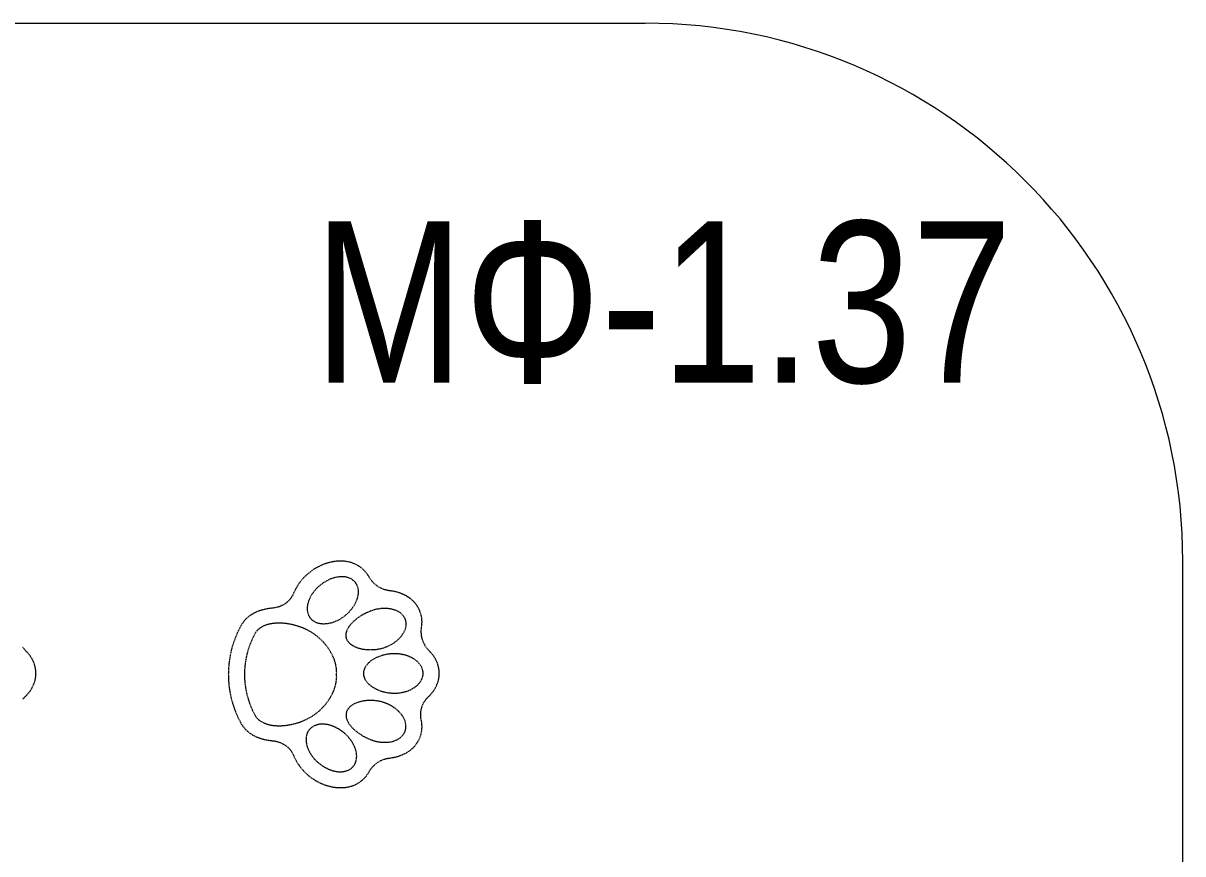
# Model space of a CAD drawing. Header units: millimetres. Extents: x -2496 to 2088, y -2047 to 1545.
# Drawn here: x -68 to 2088, y 1 to 1545 of the extents above; entities that cross this region are included whole.
import ezdxf

# ---------------------------------------------------------------- set-up
doc = ezdxf.new("R2010")
doc.units = ezdxf.units.MM
doc.linetypes.add('HIDDEN', pattern=[1.905, 1.27, -0.635])
for name, color, linetype in [('DIKOM_АРТИКУЛ', 7, 'Continuous'), ('DIKOM_ЗОНА', 90, 'Continuous'), ('DIKOM_ОБЪЕКТ', 7, 'Continuous')]:
    doc.layers.add(name, color=color, linetype=linetype)
doc.styles.add('style1', font='arialbd.ttf', dxfattribs={"width": 0.8})

msp = doc.modelspace()

# ---------------------------------------------------------------- linework, layer by layer
at = {"layer": 'DIKOM_ЗОНА', "color": 3, "lineweight": 15}
for p, q in [((-811.271, 1545.207), (1088.378, 1545.207)), ((2088.378, -455.874), (2088.378, 545.207))]:
    msp.add_line(p, q, dxfattribs=at)
msp.add_arc((1088.378, 545.207), 1000, 0, 90, dxfattribs=at)
at = {"layer": 'DIKOM_ОБЪЕКТ', "color": 7, "linetype": 'HIDDEN', "lineweight": 15, "extrusion": (-2.49609e-07, 2.09447e-07, -1)}
for points in [[(-484.335, 500.573), (-486.463, 502.296), (-488.624, 503.925), (-490.814, 505.458), (-493.028, 506.895), (-495.264, 508.237), (-497.516, 509.482), (-499.781, 510.63), (-502.055, 511.681), (-504.333, 512.635), (-506.612, 513.491), (-508.887, 514.247), (-511.154, 514.906), (-513.41, 515.466), (-515.651, 515.925), (-517.871, 516.285), (-520.068, 516.545), (-522.237, 516.704), (-524.374, 516.762), (-526.474, 516.719), (-528.535, 516.573), (-530.552, 516.326), (-532.52, 515.976), (-534.437, 515.522), (-536.297, 514.966), (-538.096, 514.305), (-539.831, 513.541), (-541.498, 512.672), (-543.092, 511.698), (-543.861, 511.171), (-544.61, 510.618), (-545.339, 510.039), (-546.047, 509.434), (-546.734, 508.801), (-547.399, 508.142), (-548.042, 507.457), (-548.663, 506.744), (-549.256, 506.01), (-549.82, 505.257), (-550.353, 504.487), (-550.857, 503.701), (-551.33, 502.899), (-551.774, 502.08), (-552.189, 501.247), (-552.574, 500.399), (-553.256, 498.659), (-553.823, 496.867), (-554.274, 495.025), (-554.612, 493.138), (-554.837, 491.21), (-554.951, 489.244), (-554.954, 487.245), (-554.848, 485.215), (-554.633, 483.161), (-554.311, 481.085), (-553.883, 478.99), (-553.349, 476.882), (-552.712, 474.764), (-551.972, 472.639), (-551.13, 470.513), (-550.187, 468.389), (-549.145, 466.27), (-548.004, 464.161), (-546.766, 462.065), (-545.431, 459.987), (-544.001, 457.93), (-542.477, 455.899), (-540.86, 453.898), (-539.151, 451.929), (-537.35, 449.998), (-535.46, 448.107), (-533.481, 446.262), (-531.415, 444.466), (-529.287, 442.743), (-527.126, 441.114), (-524.937, 439.581), (-522.722, 438.144), (-520.487, 436.802), (-518.234, 435.557), (-515.969, 434.409), (-513.696, 433.358), (-511.418, 432.404), (-509.139, 431.548), (-506.864, 430.792), (-504.596, 430.133), (-502.34, 429.573), (-500.1, 429.114), (-497.879, 428.754), (-495.683, 428.494), (-493.514, 428.335), (-491.377, 428.277), (-489.276, 428.32), (-487.215, 428.466), (-485.199, 428.713), (-483.23, 429.063), (-481.314, 429.517), (-479.454, 430.073), (-477.654, 430.734), (-475.919, 431.498), (-474.252, 432.367), (-472.658, 433.341), (-471.889, 433.868), (-471.141, 434.421), (-470.412, 435), (-469.704, 435.605), (-469.017, 436.238), (-468.351, 436.897), (-467.708, 437.582), (-467.088, 438.295), (-466.494, 439.03), (-465.931, 439.782), (-465.397, 440.552), (-464.894, 441.338), (-464.42, 442.14), (-463.976, 442.959), (-463.562, 443.792), (-463.177, 444.64), (-462.494, 446.38), (-461.928, 448.172), (-461.476, 450.013), (-461.138, 451.901), (-460.913, 453.829), (-460.8, 455.795), (-460.797, 457.794), (-460.903, 459.824), (-461.118, 461.878), (-461.44, 463.954), (-461.868, 466.049), (-462.401, 468.157), (-463.038, 470.275), (-463.779, 472.399), (-464.62, 474.526), (-465.563, 476.65), (-466.605, 478.77), (-467.746, 480.878), (-468.985, 482.974), (-470.319, 485.052), (-471.749, 487.109), (-473.273, 489.139), (-474.891, 491.141), (-476.6, 493.11), (-478.4, 495.041), (-480.29, 496.932), (-482.269, 498.777)], [(-579.685, 453.296), (-582.274, 454.188), (-584.862, 454.979), (-587.444, 455.67), (-590.016, 456.263), (-592.576, 456.76), (-595.118, 457.159), (-597.639, 457.464), (-600.135, 457.674), (-602.602, 457.791), (-605.036, 457.816), (-607.433, 457.749), (-609.789, 457.592), (-612.1, 457.346), (-614.363, 457.012), (-616.573, 456.591), (-618.726, 456.084), (-620.818, 455.491), (-622.846, 454.815), (-624.805, 454.056), (-626.692, 453.214), (-628.502, 452.292), (-630.232, 451.29), (-631.878, 450.208), (-633.436, 449.049), (-634.901, 447.813), (-636.27, 446.501), (-637.539, 445.115), (-638.704, 443.654), (-639.246, 442.896), (-639.761, 442.12), (-640.247, 441.327), (-640.706, 440.515), (-641.135, 439.686), (-641.535, 438.839), (-641.904, 437.975), (-642.244, 437.093), (-642.55, 436.201), (-642.823, 435.301), (-643.061, 434.395), (-643.265, 433.484), (-643.435, 432.568), (-643.573, 431.647), (-643.677, 430.722), (-643.749, 429.793), (-643.795, 427.925), (-643.714, 426.047), (-643.509, 424.162), (-643.181, 422.274), (-642.733, 420.385), (-642.167, 418.499), (-641.486, 416.619), (-640.692, 414.749), (-639.788, 412.891), (-638.775, 411.05), (-637.657, 409.228), (-636.434, 407.429), (-635.111, 405.657), (-633.689, 403.914), (-632.171, 402.204), (-630.558, 400.53), (-628.854, 398.895), (-627.061, 397.303), (-625.18, 395.758), (-623.215, 394.261), (-621.168, 392.818), (-619.041, 391.431), (-616.837, 390.103), (-614.557, 388.838), (-612.205, 387.639), (-609.783, 386.509), (-607.292, 385.452), (-604.736, 384.47), (-602.122, 383.579), (-599.463, 382.787), (-596.765, 382.096), (-594.035, 381.503), (-591.28, 381.006), (-588.508, 380.607), (-582.94, 380.093), (-577.387, 379.951), (-571.907, 380.175), (-566.555, 380.754), (-563.945, 381.176), (-561.389, 381.683), (-558.893, 382.275), (-556.465, 382.951), (-554.112, 383.711), (-551.841, 384.552), (-549.659, 385.474), (-547.573, 386.477), (-545.59, 387.558), (-543.718, 388.717), (-541.963, 389.953), (-540.333, 391.265), (-539.566, 391.949), (-538.834, 392.652), (-538.136, 393.373), (-537.474, 394.113), (-536.848, 394.87), (-536.26, 395.646), (-535.71, 396.44), (-535.199, 397.251), (-534.728, 398.08), (-534.298, 398.927), (-533.909, 399.791), (-533.564, 400.673), (-533.263, 401.566), (-533.01, 402.466), (-532.802, 403.372), (-532.64, 404.282), (-532.522, 405.198), (-532.448, 406.119), (-532.417, 407.045), (-532.429, 407.974), (-532.483, 408.906), (-532.578, 409.841), (-532.713, 410.779), (-532.888, 411.719), (-533.102, 412.661), (-533.355, 413.604), (-533.645, 414.548), (-533.972, 415.493), (-534.735, 417.382), (-535.638, 419.268), (-536.675, 421.148), (-537.84, 423.018), (-539.129, 424.875), (-540.536, 426.717), (-542.055, 428.538), (-543.68, 430.337), (-545.407, 432.109), (-547.229, 433.853), (-551.138, 437.237), (-555.363, 440.463), (-559.86, 443.505), (-564.585, 446.335), (-569.494, 448.929), (-574.542, 451.258)], [(-514.885, 334.554), (-515.012, 336.676), (-515.052, 338.829), (-515.005, 341.01), (-514.873, 343.217), (-514.656, 345.448), (-514.354, 347.699), (-513.501, 352.253), (-512.317, 356.86), (-510.808, 361.5), (-508.979, 366.153), (-506.836, 370.798), (-504.382, 375.416), (-501.624, 379.986), (-498.566, 384.488), (-495.214, 388.902), (-491.571, 393.209), (-487.644, 397.386), (-483.438, 401.417), (-478.957, 405.278), (-475.681, 407.83), (-472.273, 410.249), (-468.745, 412.532), (-465.109, 414.68), (-461.376, 416.691), (-457.557, 418.564), (-453.666, 420.299), (-449.712, 421.893), (-441.666, 424.657), (-433.514, 426.848), (-425.347, 428.458), (-421.288, 429.042), (-417.261, 429.478), (-413.277, 429.764), (-409.348, 429.9), (-405.486, 429.884), (-401.703, 429.715), (-398.009, 429.393), (-394.417, 428.915), (-390.939, 428.282), (-387.586, 427.492), (-384.369, 426.544), (-381.302, 425.436), (-378.394, 424.169), (-377.004, 423.475), (-375.658, 422.74), (-374.358, 421.965), (-373.106, 421.15), (-371.902, 420.294), (-370.749, 419.396), (-369.647, 418.457), (-368.599, 417.477), (-367.605, 416.456), (-366.668, 415.394), (-365.47, 413.89), (-364.358, 412.337), (-363.33, 410.736), (-362.387, 409.089), (-357.972, 400.261), (-354.145, 391.238), (-350.908, 382.048), (-348.258, 372.717), (-346.198, 363.275), (-344.726, 353.749), (-343.843, 344.166), (-343.549, 334.556), (-343.843, 324.946), (-344.726, 315.364), (-346.198, 305.837), (-348.258, 296.395), (-350.907, 287.064), (-354.145, 277.874), (-357.971, 268.85), (-362.386, 260.023), (-363.33, 258.375), (-364.357, 256.774), (-365.47, 255.221), (-366.667, 253.717), (-367.605, 252.654), (-368.599, 251.633), (-369.647, 250.654), (-370.749, 249.715), (-371.902, 248.817), (-373.106, 247.961), (-374.358, 247.145), (-375.658, 246.37), (-377.004, 245.635), (-378.394, 244.941), (-381.301, 243.674), (-384.369, 242.567), (-387.586, 241.619), (-390.939, 240.829), (-394.417, 240.195), (-398.009, 239.718), (-401.702, 239.396), (-405.486, 239.227), (-409.348, 239.211), (-413.277, 239.346), (-417.261, 239.633), (-421.288, 240.068), (-425.347, 240.653), (-433.513, 242.263), (-441.666, 244.454), (-449.712, 247.218), (-453.665, 248.812), (-457.557, 250.546), (-461.376, 252.419), (-465.109, 254.43), (-468.745, 256.578), (-472.273, 258.862), (-475.681, 261.281), (-478.957, 263.832), (-483.437, 267.694), (-487.644, 271.724), (-491.57, 275.901), (-495.213, 280.208), (-498.565, 284.622), (-501.623, 289.124), (-504.381, 293.693), (-506.835, 298.311), (-508.978, 302.956), (-510.807, 307.608), (-512.316, 312.248), (-513.5, 316.855), (-514.354, 321.409), (-514.655, 323.66), (-514.873, 325.89), (-515.005, 328.098), (-515.052, 330.279), (-515.012, 332.432)], [(-622.489, 299.839), (-625.227, 299.887), (-627.929, 300.029), (-630.592, 300.262), (-633.212, 300.584), (-635.787, 300.994), (-638.313, 301.487), (-640.786, 302.064), (-643.203, 302.72), (-645.561, 303.454), (-647.857, 304.263), (-650.087, 305.146), (-652.247, 306.099), (-654.335, 307.12), (-656.347, 308.208), (-658.279, 309.36), (-660.129, 310.573), (-661.892, 311.845), (-663.567, 313.174), (-665.148, 314.557), (-666.633, 315.994), (-668.019, 317.48), (-669.302, 319.013), (-670.479, 320.592), (-671.546, 322.214), (-672.5, 323.877), (-673.338, 325.578), (-674.056, 327.315), (-674.651, 329.086), (-674.901, 329.983), (-675.119, 330.888), (-675.305, 331.801), (-675.458, 332.72), (-675.578, 333.646), (-675.664, 334.578), (-675.716, 335.516), (-675.734, 336.461), (-675.716, 337.405), (-675.664, 338.344), (-675.578, 339.276), (-675.458, 340.203), (-675.305, 341.122), (-675.119, 342.034), (-674.901, 342.939), (-674.651, 343.836), (-674.056, 345.607), (-673.338, 347.344), (-672.5, 349.045), (-671.546, 350.708), (-670.479, 352.33), (-669.302, 353.909), (-668.019, 355.442), (-666.633, 356.928), (-665.148, 358.364), (-663.567, 359.748), (-661.892, 361.077), (-660.129, 362.349), (-658.279, 363.563), (-656.347, 364.714), (-654.335, 365.802), (-652.247, 366.823), (-650.087, 367.776), (-647.857, 368.659), (-645.561, 369.468), (-643.203, 370.202), (-640.786, 370.858), (-638.313, 371.434), (-635.787, 371.928), (-633.212, 372.338), (-630.592, 372.66), (-627.929, 372.893), (-625.227, 373.035), (-622.489, 373.082), (-617.001, 372.893), (-611.58, 372.338), (-606.265, 371.434), (-601.097, 370.202), (-596.114, 368.658), (-591.357, 366.823), (-589.076, 365.802), (-586.865, 364.714), (-584.731, 363.563), (-582.678, 362.349), (-580.711, 361.077), (-578.835, 359.748), (-577.055, 358.364), (-575.376, 356.928), (-573.803, 355.442), (-572.34, 353.909), (-570.994, 352.33), (-569.768, 350.708), (-568.668, 349.045), (-567.698, 347.344), (-567.264, 346.48), (-566.864, 345.607), (-566.5, 344.726), (-566.171, 343.836), (-565.878, 342.939), (-565.623, 342.034), (-565.405, 341.122), (-565.225, 340.203), (-565.084, 339.276), (-564.983, 338.344), (-564.922, 337.405), (-564.901, 336.461), (-564.922, 335.516), (-564.983, 334.578), (-565.084, 333.646), (-565.225, 332.72), (-565.405, 331.801), (-565.623, 330.888), (-565.878, 329.983), (-566.171, 329.086), (-566.5, 328.196), (-566.864, 327.315), (-567.264, 326.442), (-567.698, 325.578), (-568.668, 323.877), (-569.768, 322.214), (-570.994, 320.592), (-572.34, 319.013), (-573.803, 317.48), (-575.376, 315.994), (-577.055, 314.557), (-578.835, 313.174), (-580.711, 311.845), (-582.678, 310.573), (-584.731, 309.36), (-586.865, 308.208), (-589.076, 307.12), (-591.357, 306.099), (-596.114, 304.263), (-601.097, 302.72), (-606.265, 301.487), (-611.58, 300.584), (-617.001, 300.029)], [(-579.685, 212.87), (-582.274, 211.978), (-584.861, 211.187), (-587.443, 210.496), (-590.016, 209.902), (-592.576, 209.406), (-595.118, 209.006), (-597.639, 208.702), (-600.135, 208.492), (-602.602, 208.375), (-605.036, 208.35), (-607.433, 208.417), (-609.789, 208.574), (-612.1, 208.82), (-614.363, 209.153), (-616.572, 209.575), (-618.725, 210.082), (-620.818, 210.674), (-622.846, 211.351), (-624.805, 212.11), (-626.692, 212.952), (-628.502, 213.874), (-630.232, 214.876), (-631.878, 215.957), (-633.435, 217.117), (-634.901, 218.353), (-636.27, 219.664), (-637.539, 221.051), (-638.704, 222.512), (-639.246, 223.27), (-639.76, 224.045), (-640.247, 224.839), (-640.705, 225.651), (-641.135, 226.479), (-641.534, 227.326), (-641.904, 228.19), (-642.244, 229.072), (-642.55, 229.965), (-642.822, 230.865), (-643.06, 231.771), (-643.265, 232.682), (-643.435, 233.598), (-643.572, 234.519), (-643.677, 235.444), (-643.748, 236.373), (-643.795, 238.24), (-643.714, 240.118), (-643.509, 242.003), (-643.181, 243.892), (-642.733, 245.781), (-642.167, 247.667), (-641.486, 249.547), (-640.692, 251.417), (-639.788, 253.275), (-638.775, 255.116), (-637.656, 256.937), (-636.434, 258.736), (-635.111, 260.509), (-633.689, 262.252), (-632.17, 263.962), (-630.558, 265.636), (-628.854, 267.27), (-627.06, 268.862), (-625.18, 270.408), (-623.215, 271.904), (-621.168, 273.348), (-619.041, 274.735), (-616.837, 276.063), (-614.557, 277.328), (-612.205, 278.527), (-609.782, 279.657), (-607.292, 280.714), (-604.736, 281.696), (-602.122, 282.587), (-599.463, 283.378), (-596.765, 284.07), (-594.035, 284.663), (-591.28, 285.159), (-588.508, 285.558), (-582.94, 286.073), (-577.387, 286.215), (-571.907, 285.991), (-566.555, 285.411), (-563.945, 284.99), (-561.389, 284.483), (-558.893, 283.891), (-556.465, 283.214), (-554.112, 282.455), (-551.841, 281.614), (-549.659, 280.692), (-547.573, 279.689), (-545.59, 278.608), (-543.718, 277.449), (-541.963, 276.212), (-540.332, 274.901), (-539.566, 274.216), (-538.834, 273.514), (-538.136, 272.792), (-537.474, 272.053), (-536.848, 271.296), (-536.26, 270.52), (-535.71, 269.726), (-535.199, 268.915), (-534.728, 268.085), (-534.298, 267.239), (-533.909, 266.375), (-533.564, 265.493), (-533.263, 264.6), (-533.01, 263.7), (-532.802, 262.794), (-532.639, 261.884), (-532.522, 260.967), (-532.448, 260.046), (-532.417, 259.121), (-532.429, 258.192), (-532.483, 257.26), (-532.577, 256.324), (-532.713, 255.387), (-532.888, 254.446), (-533.102, 253.505), (-533.355, 252.562), (-533.645, 251.617), (-533.972, 250.673), (-534.735, 248.784), (-535.638, 246.898), (-536.675, 245.018), (-537.84, 243.148), (-539.129, 241.29), (-540.536, 239.449), (-542.054, 237.628), (-543.68, 235.829), (-545.406, 234.056), (-547.229, 232.313), (-551.138, 228.929), (-555.363, 225.703), (-559.86, 222.661), (-564.585, 219.83), (-569.494, 217.237), (-574.542, 214.908)], [(-481.624, 169.869), (-483.752, 168.146), (-485.913, 166.518), (-488.103, 164.985), (-490.317, 163.547), (-492.553, 162.206), (-494.805, 160.961), (-497.07, 159.813), (-499.343, 158.761), (-501.622, 157.808), (-503.9, 156.952), (-506.176, 156.195), (-508.443, 155.536), (-510.699, 154.977), (-512.939, 154.517), (-515.16, 154.157), (-517.357, 153.897), (-519.525, 153.738), (-521.662, 153.68), (-523.763, 153.724), (-525.824, 153.869), (-527.841, 154.116), (-529.809, 154.467), (-531.725, 154.92), (-533.585, 155.476), (-535.385, 156.136), (-537.12, 156.901), (-538.787, 157.77), (-540.381, 158.744), (-541.15, 159.271), (-541.899, 159.824), (-542.628, 160.403), (-543.336, 161.009), (-544.023, 161.641), (-544.688, 162.3), (-545.331, 162.986), (-545.951, 163.698), (-546.545, 164.433), (-547.109, 165.185), (-547.642, 165.955), (-548.145, 166.741), (-548.619, 167.544), (-549.063, 168.362), (-549.478, 169.196), (-549.863, 170.044), (-550.545, 171.783), (-551.112, 173.575), (-551.563, 175.417), (-551.901, 177.304), (-552.126, 179.232), (-552.24, 181.198), (-552.243, 183.198), (-552.136, 185.226), (-551.922, 187.281), (-551.6, 189.358), (-551.171, 191.452), (-550.638, 193.56), (-550.001, 195.679), (-549.261, 197.803), (-548.419, 199.929), (-547.476, 202.054), (-546.434, 204.172), (-545.293, 206.282), (-544.055, 208.377), (-542.72, 210.455), (-541.29, 212.512), (-539.766, 214.543), (-538.149, 216.545), (-536.439, 218.513), (-534.639, 220.445), (-532.749, 222.335), (-530.77, 224.18), (-528.704, 225.977), (-526.576, 227.7), (-524.415, 229.328), (-522.226, 230.861), (-520.011, 232.299), (-517.775, 233.64), (-515.523, 234.885), (-513.258, 236.033), (-510.985, 237.084), (-508.706, 238.038), (-506.428, 238.893), (-504.153, 239.651), (-501.885, 240.309), (-499.629, 240.869), (-497.389, 241.329), (-495.168, 241.689), (-492.971, 241.949), (-490.803, 242.108), (-488.666, 242.166), (-486.565, 242.122), (-484.504, 241.977), (-482.487, 241.729), (-480.519, 241.379), (-478.603, 240.926), (-476.743, 240.369), (-474.943, 239.709), (-473.208, 238.945), (-471.541, 238.076), (-469.947, 237.101), (-469.178, 236.575), (-468.429, 236.022), (-467.701, 235.442), (-466.992, 234.836), (-466.305, 234.204), (-465.64, 233.546), (-464.997, 232.859), (-464.377, 232.147), (-463.783, 231.413), (-463.22, 230.66), (-462.686, 229.891), (-462.183, 229.105), (-461.709, 228.302), (-461.265, 227.484), (-460.851, 226.65), (-460.465, 225.802), (-459.783, 224.062), (-459.217, 222.27), (-458.765, 220.428), (-458.427, 218.542), (-458.202, 216.613), (-458.088, 214.647), (-458.085, 212.648), (-458.192, 210.619), (-458.407, 208.564), (-458.729, 206.488), (-459.157, 204.393), (-459.69, 202.285), (-460.327, 200.167), (-461.067, 198.043), (-461.909, 195.917), (-462.852, 193.792), (-463.894, 191.673), (-465.035, 189.564), (-466.273, 187.468), (-467.608, 185.391), (-469.038, 183.334), (-470.562, 181.302), (-472.179, 179.301), (-473.889, 177.332), (-475.689, 175.401), (-477.579, 173.511), (-479.558, 171.666)]]:
    msp.add_lwpolyline(points, close=True, dxfattribs=at)
at = {"layer": 'DIKOM_ОБЪЕКТ', "color": 7, "linetype": 'HIDDEN', "lineweight": 15}
msp.add_polyline3d([(395.486, 457.747, 0), (387.572, 456.735, 0), (383.723, 456.038, 0), (379.956, 455.211, 0), (376.278, 454.254, 0), (372.697, 453.166, 0), (369.22, 451.946, 0), (365.855, 450.593, 0), (362.608, 449.106, 0), (359.488, 447.483, 0), (356.501, 445.724, 0), (353.655, 443.828, 0), (350.958, 441.793, 0), (348.416, 439.62, 0), (346.038, 437.305, 0), (343.83, 434.85, 0), (341.575, 432.026, 0), (339.535, 429.186, 0), (337.675, 426.288, 0), (335.961, 423.291, 0), (330.709, 412.79, 0), (326.158, 402.052, 0), (322.307, 391.112, 0), (319.156, 380.004, 0), (316.705, 368.76, 0), (314.955, 357.415, 0), (313.905, 346.003, 0), (313.554, 334.557, 0), (313.904, 323.11, 0), (314.955, 311.698, 0), (316.705, 300.353, 0), (319.156, 289.109, 0), (322.307, 278.001, 0), (326.158, 267.061, 0), (330.709, 256.323, 0), (335.96, 245.822, 0), (337.675, 242.824, 0), (339.535, 239.926, 0), (341.576, 237.084, 0), (343.831, 234.261, 0), (346.039, 231.805, 0), (348.418, 229.49, 0), (350.96, 227.316, 0), (353.658, 225.281, 0), (356.504, 223.385, 0), (359.491, 221.626, 0), (362.612, 220.003, 0), (365.86, 218.516, 0), (369.226, 217.162, 0), (372.704, 215.942, 0), (376.285, 214.855, 0), (379.964, 213.898, 0), (383.732, 213.071, 0), (387.581, 212.374, 0), (395.497, 211.362, 0), (398.724, 210.959, 0), (401.896, 210.365, 0), (405.003, 209.583, 0), (408.033, 208.619, 0), (410.978, 207.476, 0), (413.826, 206.158, 0), (416.567, 204.669, 0), (419.19, 203.015, 0), (421.686, 201.197, 0), (424.044, 199.221, 0), (425.168, 198.175, 0), (426.253, 197.09, 0), (427.299, 195.969, 0), (428.304, 194.81, 0), (429.266, 193.615, 0), (430.185, 192.383, 0), (431.059, 191.117, 0), (431.886, 189.815, 0), (432.666, 188.479, 0), (433.398, 187.109, 0), (434.079, 185.705, 0), (434.709, 184.268, 0), (437.054, 179.084, 0), (439.739, 174, 0), (442.753, 169.038, 0), (446.083, 164.223, 0), (449.718, 159.577, 0), (453.647, 155.124, 0), (457.858, 150.886, 0), (462.34, 146.888, 0), (465.456, 144.379, 0), (468.659, 142.005, 0), (471.942, 139.769, 0), (475.298, 137.671, 0), (478.718, 135.717, 0), (482.197, 133.905, 0), (485.726, 132.24, 0), (489.298, 130.723, 0), (492.906, 129.356, 0), (496.542, 128.142, 0), (500.2, 127.083, 0), (503.872, 126.18, 0), (507.55, 125.437, 0), (511.227, 124.855, 0), (514.896, 124.437, 0), (518.55, 124.183, 0), (522.181, 124.098, 0), (525.782, 124.182, 0), (529.346, 124.438, 0), (532.864, 124.869, 0), (536.331, 125.476, 0), (539.738, 126.262, 0), (543.079, 127.228, 0), (546.346, 128.378, 0), (549.531, 129.711, 0), (552.627, 131.233, 0), (555.628, 132.944, 0), (558.525, 134.846, 0), (561.312, 136.942, 0), (563.98, 139.233, 0), (566.523, 141.724, 0), (568.934, 144.413, 0), (570.501, 146.37, 0), (571.962, 148.373, 0), (573.318, 150.421, 0), (574.57, 152.51, 0), (576.199, 155.203, 0), (577.963, 157.787, 0), (579.855, 160.258, 0), (581.87, 162.608, 0), (584.002, 164.832, 0), (586.245, 166.923, 0), (588.595, 168.876, 0), (591.045, 170.684, 0), (593.59, 172.341, 0), (596.224, 173.842, 0), (598.942, 175.179, 0), (601.737, 176.346, 0), (604.605, 177.339, 0), (607.539, 178.15, 0), (610.534, 178.774, 0), (613.584, 179.203, 0), (618.367, 179.846, 0), (623.061, 180.738, 0), (627.65, 181.878, 0), (632.118, 183.265, 0), (636.449, 184.897, 0), (640.627, 186.775, 0), (644.635, 188.896, 0), (648.458, 191.262, 0), (650.295, 192.535, 0), (652.079, 193.868, 0), (653.809, 195.262, 0), (655.483, 196.716, 0), (657.098, 198.23, 0), (658.653, 199.804, 0), (660.145, 201.438, 0), (661.573, 203.131, 0), (662.935, 204.884, 0), (664.228, 206.697, 0), (665.451, 208.568, 0), (666.601, 210.499, 0), (667.676, 212.489, 0), (668.676, 214.537, 0), (669.596, 216.645, 0), (670.436, 218.811, 0), (671.098, 220.738, 0), (671.683, 222.67, 0), (672.192, 224.607, 0), (672.627, 226.547, 0), (672.988, 228.489, 0), (673.277, 230.433, 0), (673.494, 232.379, 0), (673.641, 234.323, 0), (673.718, 236.266, 0), (673.726, 238.208, 0), (673.54, 242.081, 0), (673.092, 245.934, 0), (672.389, 249.76, 0), (671.838, 252.759, 0), (671.483, 255.765, 0), (671.324, 258.768, 0), (671.357, 261.758, 0), (671.579, 264.728, 0), (671.989, 267.668, 0), (672.584, 270.569, 0), (673.361, 273.422, 0), (674.318, 276.216, 0), (675.453, 278.945, 0), (676.764, 281.597, 0), (678.247, 284.165, 0), (679.901, 286.639, 0), (681.724, 289.01, 0), (683.711, 291.269, 0), (685.863, 293.406, 0), (688.096, 295.571, 0), (690.218, 297.816, 0), (692.225, 300.137, 0), (694.113, 302.535, 0), (695.876, 305.005, 0), (697.51, 307.548, 0), (699.01, 310.16, 0), (700.372, 312.839, 0), (701.592, 315.583, 0), (702.663, 318.392, 0), (703.583, 321.262, 0), (704.345, 324.191, 0), (704.947, 327.177, 0), (705.382, 330.219, 0), (705.646, 333.314, 0), (705.735, 336.461, 0), (705.653, 339.48, 0), (705.41, 342.451, 0), (705.009, 345.374, 0), (704.455, 348.245, 0), (703.753, 351.064, 0), (702.904, 353.829, 0), (701.915, 356.537, 0), (700.79, 359.188, 0), (699.531, 361.78, 0), (698.144, 364.31, 0), (696.631, 366.777, 0), (694.999, 369.178, 0), (693.25, 371.514, 0), (691.388, 373.781, 0), (689.418, 375.978, 0), (687.344, 378.103, 0), (685.214, 380.331, 0), (683.239, 382.671, 0), (681.422, 385.117, 0), (679.764, 387.658, 0), (678.268, 390.288, 0), (676.935, 392.998, 0), (675.767, 395.781, 0), (674.766, 398.629, 0), (673.933, 401.533, 0), (673.272, 404.486, 0), (672.784, 407.48, 0), (672.469, 410.507, 0), (672.332, 413.558, 0), (672.373, 416.627, 0), (672.594, 419.705, 0), (672.997, 422.783, 0), (673.447, 426.226, 0), (673.688, 429.686, 0), (673.715, 433.157, 0), (673.522, 436.636, 0), (673.103, 440.115, 0), (672.453, 443.591, 0), (671.566, 447.057, 0), (670.436, 450.508, 0), (669.596, 452.675, 0), (668.676, 454.782, 0), (667.676, 456.831, 0), (666.601, 458.821, 0), (665.451, 460.751, 0), (664.228, 462.623, 0), (662.935, 464.435, 0), (661.574, 466.188, 0), (660.146, 467.881, 0), (658.653, 469.515, 0), (657.098, 471.089, 0), (655.483, 472.603, 0), (653.809, 474.058, 0), (652.079, 475.451, 0), (650.295, 476.785, 0), (648.458, 478.058, 0), (644.635, 480.423, 0), (640.627, 482.545, 0), (636.449, 484.422, 0), (632.118, 486.055, 0), (627.65, 487.442, 0), (623.061, 488.582, 0), (618.367, 489.473, 0), (613.585, 490.117, 0), (610.534, 490.546, 0), (607.539, 491.169, 0), (604.605, 491.981, 0), (601.737, 492.973, 0), (598.942, 494.141, 0), (596.224, 495.478, 0), (593.59, 496.978, 0), (591.045, 498.635, 0), (588.595, 500.444, 0), (586.245, 502.396, 0), (584.002, 504.488, 0), (581.87, 506.712, 0), (579.855, 509.062, 0), (577.963, 511.533, 0), (576.199, 514.117, 0), (574.57, 516.809, 0), (573.318, 518.899, 0), (571.962, 520.947, 0), (570.501, 522.95, 0), (568.934, 524.906, 0), (566.523, 527.596, 0), (563.98, 530.086, 0), (561.312, 532.378, 0), (558.525, 534.474, 0), (555.628, 536.376, 0), (552.627, 538.087, 0), (549.531, 539.608, 0), (546.346, 540.942, 0), (543.079, 542.092, 0), (539.739, 543.058, 0), (536.331, 543.843, 0), (532.864, 544.451, 0), (529.346, 544.881, 0), (525.782, 545.137, 0), (522.181, 545.222, 0), (518.55, 545.137, 0), (514.896, 544.883, 0), (511.227, 544.465, 0), (507.55, 543.882, 0), (503.872, 543.139, 0), (500.2, 542.237, 0), (496.543, 541.177, 0), (492.906, 539.963, 0), (489.298, 538.597, 0), (485.726, 537.08, 0), (482.197, 535.414, 0), (478.719, 533.604, 0), (475.298, 531.648, 0), (471.942, 529.551, 0), (468.659, 527.314, 0), (465.456, 524.941, 0), (462.34, 522.432, 0), (457.838, 518.414, 0), (453.608, 514.155, 0), (449.663, 509.678, 0), (446.015, 505.007, 0), (442.676, 500.165, 0), (439.656, 495.176, 0), (436.968, 490.064, 0), (434.623, 484.852, 0), (433.997, 483.416, 0), (433.32, 482.012, 0), (432.592, 480.641, 0), (431.816, 479.305, 0), (430.991, 478.003, 0), (430.121, 476.736, 0), (429.205, 475.504, 0), (428.246, 474.308, 0), (427.244, 473.149, 0), (426.201, 472.028, 0), (425.119, 470.943, 0), (423.997, 469.896, 0), (421.645, 467.919, 0), (419.153, 466.101, 0), (416.534, 464.445, 0), (413.797, 462.955, 0), (410.953, 461.636, 0), (408.012, 460.493, 0), (404.984, 459.528, 0), (401.88, 458.746, 0), (398.711, 458.151, 0)], close=True, dxfattribs=at)
msp.add_polyline3d([(-68.276, 288.995, 0), (-66.289, 291.254, 0), (-64.137, 293.391, 0), (-61.904, 295.556, 0), (-59.782, 297.801, 0), (-57.775, 300.122, 0), (-55.887, 302.52, 0), (-54.124, 304.991, 0), (-52.49, 307.533, 0), (-50.99, 310.145, 0), (-49.628, 312.824, 0), (-48.408, 315.569, 0), (-47.337, 318.377, 0), (-46.417, 321.247, 0), (-45.655, 324.176, 0), (-45.053, 327.162, 0), (-44.618, 330.204, 0), (-44.354, 333.299, 0), (-44.265, 336.446, 0), (-44.347, 339.465, 0), (-44.59, 342.436, 0), (-44.991, 345.359, 0), (-45.545, 348.23, 0), (-46.247, 351.049, 0), (-47.096, 353.814, 0), (-48.085, 356.523, 0), (-49.21, 359.173, 0), (-50.469, 361.765, 0), (-51.856, 364.295, 0), (-53.369, 366.762, 0), (-55.001, 369.164, 0), (-56.75, 371.499, 0), (-58.612, 373.766, 0), (-60.582, 375.963, 0), (-62.656, 378.088, 0), (-64.786, 380.316, 0), (-66.761, 382.657, 0), (-68.578, 385.102, 0)], dxfattribs=at)

# ---------------------------------------------------------------- texts
at = {"layer": 'DIKOM_АРТИКУЛ', "insert": (472.537, 1177.129), "char_height": 300, "width": 1229.71876, "attachment_point": 1, "style": 'style1'}
msp.add_mtext('{\\fArial|b0|i0|c204|p34;MФ-1.37}', dxfattribs=at)

doc.saveas('drawing.dxf')
